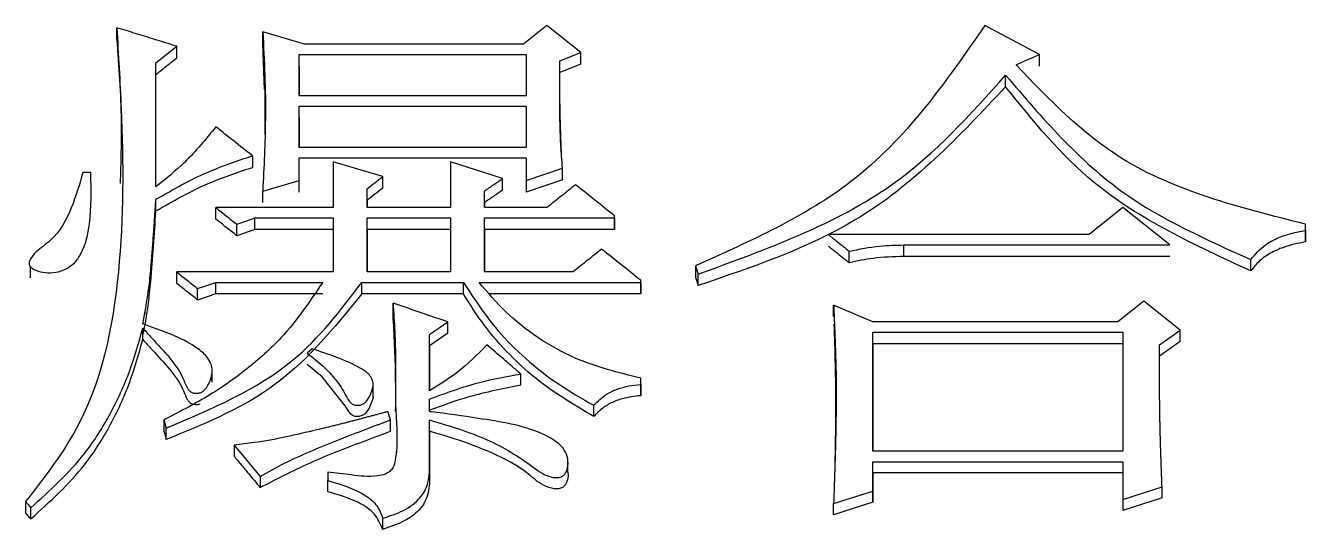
# Model space of a CAD drawing. Header units: millimetres. Extents: x 2136 to 4572, y 748 to 2471.
# Drawn here: x 2811.85 to 2817.16, y 2249.73 to 2251.82 of the extents above; entities that cross this region are included whole.
import ezdxf

# ---------------------------------------------------------------- set-up
doc = ezdxf.new("R2010")
doc.units = ezdxf.units.MM

msp = doc.modelspace()

# ---------------------------------------------------------------- linework, layer by layer
at = {"color": 7, "linetype": 'Continuous', "lineweight": 25}
for p, q in [((2812.224, 2251.7632), (2812.224, 2251.812)), ((2813.003, 2251.7435), (2812.8299, 2251.7948)), ((2812.8299, 2251.7461), (2812.8299, 2251.7948)), ((2814.009, 2251.8205), (2813.9116, 2251.7435)), ((2814.1496, 2251.7093), (2814.009, 2251.8205)), ((2816.0534, 2251.7008), (2815.8263, 2251.8205)), ((2812.8369, 2251.555), (2812.8299, 2251.7461)), ((2812.3864, 2251.6665), (2812.4729, 2251.735)), ((2812.4729, 2251.6863), (2812.4729, 2251.735)), ((2812.9813, 2251.7008), (2813.9224, 2251.7008)), ((2812.9813, 2251.5295), (2812.9813, 2251.7008)), ((2812.9813, 2251.6521), (2812.9813, 2251.7008)), ((2813.9224, 2251.7008), (2813.9224, 2251.5295)), ((2814.0631, 2251.6751), (2814.1496, 2251.7093)), ((2814.1496, 2251.6607), (2814.1496, 2251.7093)), ((2816.0534, 2251.6521), (2816.0534, 2251.7008)), ((2812.3864, 2251.152), (2812.3864, 2251.6665)), ((2812.3864, 2251.618), (2812.3864, 2251.6665)), ((2812.9813, 2251.6521), (2812.9813, 2251.5295)), ((2814.0631, 2251.6265), (2814.0631, 2251.6751)), ((2814.1496, 2251.6607), (2814.0631, 2251.6265)), ((2812.3864, 2251.1567), (2812.3864, 2251.618)), ((2815.9128, 2251.5667), (2815.9128, 2251.6152)), ((2812.8388, 2251.5567), (2812.8384, 2251.3706)), ((2813.9224, 2251.5295), (2812.9813, 2251.5295)), ((2812.9813, 2251.4867), (2813.9224, 2251.4867)), ((2812.9813, 2251.3152), (2812.9813, 2251.4867)), ((2812.9813, 2251.4383), (2812.9813, 2251.4867)), ((2813.9224, 2251.4867), (2813.9224, 2251.3152)), ((2812.9813, 2251.4383), (2812.9813, 2251.3152)), ((2813.9224, 2251.3152), (2812.9813, 2251.3152)), ((2812.7866, 2251.2808), (2812.7866, 2251.2327)), ((2812.9813, 2251.1778), (2812.9813, 2251.2723)), ((2812.9813, 2251.2723), (2813.9224, 2251.2723)), ((2812.9813, 2251.2242), (2812.9813, 2251.2723)), ((2813.9224, 2251.2723), (2813.9224, 2251.1778)), ((2812.1159, 2251.2121), (2812.0835, 2251.2121)), ((2813.122, 2251.2551), (2813.122, 2251.066)), ((2813.6087, 2251.2551), (2813.6087, 2251.066)), ((2813.9224, 2251.1778), (2814.0739, 2251.2293)), ((2814.0739, 2251.1813), (2814.0739, 2251.2293)), ((2812.8299, 2251.1348), (2812.9813, 2251.1778)), ((2812.9813, 2251.1298), (2812.9813, 2251.1778)), ((2813.3275, 2251.147), (2813.3275, 2251.195)), ((2813.8251, 2251.1384), (2813.8251, 2251.1864)), ((2814.0739, 2251.1813), (2813.9224, 2251.1298)), ((2813.9224, 2251.1778), (2813.9224, 2251.1298)), ((2812.1178, 2251.1318), (2812.1178, 2251.1321)), ((2812.8299, 2251.0869), (2812.8299, 2251.1348)), ((2813.2626, 2251.066), (2813.2626, 2251.1434)), ((2813.2626, 2251.0955), (2813.2626, 2251.1434)), ((2813.7494, 2251.066), (2813.7494, 2251.1348)), ((2813.7494, 2251.0869), (2813.7494, 2251.1348)), ((2812.3864, 2251.0526), (2812.3864, 2251.1004)), ((2813.122, 2251.066), (2812.6352, 2251.066)), ((2813.2626, 2251.0955), (2813.2626, 2251.066)), ((2813.6087, 2251.066), (2813.2626, 2251.066)), ((2813.7494, 2251.0869), (2813.7494, 2251.066)), ((2814.009, 2251.066), (2813.7494, 2251.066)), ((2816.3996, 2251.066), (2816.259, 2250.9542)), ((2816.5943, 2250.9111), (2816.3996, 2251.066)), ((2812.7217, 2250.9495), (2812.7217, 2250.9972)), ((2812.7974, 2251.023), (2813.122, 2251.023)), ((2812.7974, 2250.9753), (2812.7974, 2251.023)), ((2813.122, 2251.023), (2813.122, 2250.7991)), ((2813.2626, 2251.023), (2813.6087, 2251.023)), ((2813.2626, 2250.7991), (2813.2626, 2251.023)), ((2813.2626, 2250.9753), (2813.2626, 2251.023)), ((2813.6087, 2251.023), (2813.6087, 2250.7991)), ((2813.7494, 2251.023), (2814.2902, 2251.023)), ((2813.7494, 2250.7991), (2813.7494, 2251.023)), ((2813.7494, 2250.9753), (2813.7494, 2251.023)), ((2814.2902, 2251.023), (2814.2902, 2251.0316)), ((2814.2902, 2250.9839), (2814.2902, 2251.0316)), ((2814.2902, 2251.023), (2814.2902, 2250.9753)), ((2817.1568, 2250.9714), (2817.1568, 2250.9972)), ((2817.1568, 2250.9495), (2817.1568, 2250.9972)), ((2812.7974, 2250.9753), (2812.7217, 2250.9495)), ((2813.122, 2250.9753), (2812.7974, 2250.9753)), ((2813.2626, 2250.9753), (2813.2626, 2250.7991)), ((2813.6087, 2250.9753), (2813.2626, 2250.9753)), ((2813.7494, 2250.9753), (2813.7494, 2250.7991)), ((2814.2902, 2250.9753), (2813.7494, 2250.9753)), ((2814.2902, 2250.9753), (2814.2902, 2250.9839)), ((2816.259, 2250.9542), (2815.1772, 2250.9542)), ((2817.1568, 2250.9714), (2817.1568, 2250.9237)), ((2815.4909, 2250.9111), (2816.5943, 2250.9111)), ((2815.4909, 2250.8635), (2815.4909, 2250.9111)), ((2815.2638, 2250.8377), (2815.2638, 2250.8853)), ((2816.5943, 2250.8635), (2815.4909, 2250.8635)), ((2816.9297, 2250.8033), (2816.9297, 2250.8509)), ((2811.8642, 2250.8231), (2811.8642, 2250.7753)), ((2813.122, 2250.7991), (2812.4729, 2250.7991)), ((2813.6087, 2250.7991), (2813.2626, 2250.7991)), ((2814.1171, 2250.7992), (2813.7494, 2250.7991)), ((2814.6256, 2250.825), (2814.6364, 2250.7905)), ((2814.6256, 2250.825), (2814.6256, 2250.7775)), ((2814.6364, 2250.7431), (2814.6364, 2250.7905)), ((2812.5595, 2250.6828), (2812.5595, 2250.7302)), ((2812.6352, 2250.756), (2813.0787, 2250.756)), ((2813.241, 2250.7561), (2813.6628, 2250.7561)), ((2813.241, 2250.7086), (2813.241, 2250.7561)), ((2813.6628, 2250.7086), (2813.6628, 2250.7561)), ((2813.7277, 2250.7561), (2814.3984, 2250.7561)), ((2814.3984, 2250.7561), (2814.3984, 2250.7647)), ((2814.3984, 2250.7173), (2814.3984, 2250.7647)), ((2814.3984, 2250.7561), (2814.3984, 2250.7086)), ((2814.6256, 2250.7775), (2814.6364, 2250.7431)), ((2812.6352, 2250.7086), (2812.5595, 2250.6828)), ((2813.0787, 2250.7086), (2812.6352, 2250.7086)), ((2813.6628, 2250.7086), (2813.241, 2250.7086)), ((2814.3984, 2250.7086), (2813.7707, 2250.7086)), ((2814.3984, 2250.7086), (2814.3984, 2250.7173)), ((2816.4861, 2250.6784), (2816.378, 2250.5922)), ((2816.6376, 2250.5576), (2816.4861, 2250.6784)), ((2813.3708, 2250.6225), (2813.3708, 2250.6698)), ((2815.3611, 2250.5921), (2815.1989, 2250.6612)), ((2815.1989, 2250.6139), (2815.1989, 2250.6612)), ((2813.5222, 2250.5403), (2813.5979, 2250.5921)), ((2813.5979, 2250.545), (2813.5979, 2250.5921)), ((2816.378, 2250.5922), (2815.3611, 2250.5921)), ((2812.3323, 2250.5191), (2812.3323, 2250.5663)), ((2813.5979, 2250.545), (2813.5222, 2250.4932)), ((2813.5222, 2250.307), (2813.5222, 2250.5403)), ((2813.5222, 2250.4932), (2813.5222, 2250.5403)), ((2815.3611, 2250.549), (2816.3996, 2250.549)), ((2815.3611, 2250.0558), (2815.3611, 2250.549)), ((2815.3611, 2250.5018), (2815.3611, 2250.549)), ((2816.3996, 2250.549), (2816.3996, 2250.0558)), ((2816.551, 2250.4972), (2816.6376, 2250.5576)), ((2816.6376, 2250.5105), (2816.6376, 2250.5576)), ((2813.0355, 2250.4799), (2813.0138, 2250.4626)), ((2813.5222, 2250.4932), (2813.5222, 2250.307)), ((2815.3611, 2250.5018), (2815.3611, 2250.0558)), ((2816.3996, 2250.5018), (2815.3611, 2250.5018)), ((2816.6376, 2250.5105), (2816.5511, 2250.4501)), ((2812.6202, 2250.3429), (2812.6202, 2250.3901)), ((2813.9008, 2250.3292), (2813.9008, 2250.3761)), ((2814.3984, 2250.3329), (2814.3984, 2250.3589)), ((2813.2877, 2250.2784), (2813.2877, 2250.3256)), ((2814.3984, 2250.3329), (2814.3984, 2250.2861)), ((2813.5222, 2250.2203), (2813.5222, 2250.2724)), ((2813.5222, 2250.2256), (2813.5222, 2250.2724)), ((2813.3599, 2250.1858), (2813.3491, 2250.2204)), ((2814.2037, 2250.1997), (2814.2037, 2250.2464)), ((2812.4188, 2250.1858), (2812.4296, 2250.1512)), ((2812.4296, 2250.1046), (2812.4296, 2250.1512)), ((2813.3599, 2250.1391), (2813.3599, 2250.1858)), ((2813.5222, 2249.9778), (2813.5222, 2250.1855)), ((2813.5222, 2250.1388), (2813.5222, 2250.1855)), ((2813.5222, 2250.1388), (2813.5222, 2249.9314)), ((2812.7109, 2250.0818), (2812.8191, 2249.9517)), ((2812.7109, 2250.0818), (2812.7109, 2250.0353)), ((2816.3996, 2250.0558), (2815.3611, 2250.0558)), ((2814.0956, 2249.9755), (2814.0956, 2250.0222)), ((2815.3611, 2249.891), (2815.3611, 2250.0125)), ((2815.3611, 2250.0125), (2816.3996, 2250.0125)), ((2815.3611, 2249.966), (2815.3611, 2250.0125)), ((2816.3996, 2250.0125), (2816.3996, 2249.8563)), ((2812.8191, 2249.9517), (2812.8191, 2249.9054)), ((2813.1003, 2249.969), (2813.1003, 2249.9344)), ((2813.1003, 2249.8881), (2813.1003, 2249.9344)), ((2813.5222, 2249.9778), (2813.5222, 2249.9314)), ((2815.3611, 2249.966), (2815.3611, 2249.8447)), ((2816.3996, 2249.966), (2815.3611, 2249.966)), ((2815.1989, 2249.8389), (2815.3611, 2249.891)), ((2815.3611, 2249.8447), (2815.3611, 2249.891)), ((2816.3996, 2249.8563), (2816.5619, 2249.9084)), ((2816.5619, 2249.8621), (2816.5619, 2249.9084)), ((2811.8456, 2249.8474), (2811.8456, 2249.8012)), ((2815.3611, 2249.8447), (2815.1989, 2249.7927)), ((2815.1989, 2249.7927), (2815.1989, 2249.8389)), ((2816.5619, 2249.8621), (2816.3996, 2249.8101)), ((2816.3996, 2249.8563), (2816.3996, 2249.8101)), ((2811.8672, 2249.7754), (2811.8671, 2249.8216)), ((2813.3275, 2249.732), (2813.3275, 2249.7781))]:
    msp.add_line(p, q, dxfattribs=at)
at = {"color": 7, "linetype": 'Continuous', "lineweight": 25, "flags": 128}
for points in [[(2813.9116, 2251.7435), (2813.4573, 2251.7435), (2813.003, 2251.7435)], [(2815.9561, 2251.658), (2815.9804, 2251.6687), (2816.0048, 2251.6794), (2816.0291, 2251.6901), (2816.0534, 2251.7008)], [(2813.3275, 2251.195), (2813.2247, 2251.225), (2813.122, 2251.2551)], [(2813.8251, 2251.1864), (2813.7169, 2251.2207), (2813.6087, 2251.2551)], [(2812.6352, 2251.0182), (2812.6352, 2251.0303), (2812.6352, 2251.0424), (2812.6352, 2251.066)], [(2812.7217, 2250.9972), (2812.7596, 2251.0101), (2812.7974, 2251.023)], [(2817.1568, 2250.9237), (2817.1568, 2250.9382), (2817.1568, 2250.9495)], [(2812.4729, 2250.7517), (2812.4729, 2250.7637), (2812.4729, 2250.7757), (2812.4729, 2250.7991)], [(2812.5595, 2250.7302), (2812.5973, 2250.7431), (2812.6352, 2250.756)], [(2812.6352, 2250.7086), (2812.6352, 2250.7279), (2812.6352, 2250.742), (2812.6352, 2250.756)], [(2813.2874, 2250.2784), (2813.2875, 2250.2768), (2813.271, 2250.234), (2813.2548, 2250.2112), (2813.2428, 2250.2036), (2813.2286, 2250.1999), (2813.2135, 2250.2006), (2813.2022, 2250.2047), (2813.1931, 2250.2118), (2813.1725, 2250.2442), (2813.0766, 2250.3649), (2813.0145, 2250.4151), (2813.0138, 2250.4156), (2813.0138, 2250.4156)], [(2814.3984, 2250.312), (2814.3984, 2250.3276), (2814.3984, 2250.3589)], [(2814.3984, 2250.2861), (2814.3984, 2250.2949), (2814.3984, 2250.3006), (2814.3984, 2250.3063), (2814.3984, 2250.312)], [(2812.4188, 2250.1858), (2812.4188, 2250.1665), (2812.4188, 2250.1528), (2812.4188, 2250.1391)], [(2811.8456, 2249.8475), (2811.8564, 2249.8345), (2811.8671, 2249.8216)], [(2811.8672, 2249.7754), (2811.8617, 2249.7819), (2811.8563, 2249.7884), (2811.8456, 2249.8013)]]:
    msp.add_lwpolyline(points, dxfattribs=at)
at = {"color": 7, "linetype": 'Continuous', "lineweight": 25}
for points, knots in [([(2812.224, 2251.8119), (2812.2308, 2251.6998), (2812.2511, 2251.3637), (2812.2538, 2250.8002), (2812.1391, 2250.2226), (2811.9179, 2249.9398), (2811.8457, 2249.8475)], [0, 0, 0, 0, 0.166548, 0.499383, 0.836688, 1, 1, 1, 1]), ([(2812.4729, 2251.735), (2812.4412, 2251.7448), (2812.3838, 2251.7625), (2812.3009, 2251.7882), (2812.2497, 2251.804), (2812.2241, 2251.812)], [0, 0, 0, 0, 0.382595, 0.691297, 1, 1, 1, 1]), ([(2812.8299, 2251.7948), (2812.8331, 2251.7348), (2812.8396, 2251.6147), (2812.8427, 2251.3947), (2812.8348, 2251.2346), (2812.8299, 2251.1348)], [0, 0, 0, 0, 0.273667, 0.547376, 1, 1, 1, 1]), ([(2815.8263, 2251.8205), (2815.6624, 2251.5847), (2815.3642, 2251.1557), (2814.855, 2250.9277), (2814.6256, 2250.825)], [0, 0, 0, 0, 0.549466, 1, 1, 1, 1]), ([(2812.224, 2251.7632), (2812.2324, 2251.6512), (2812.2472, 2251.4529), (2812.2406, 2251.2531), (2812.2377, 2251.1661)], [0, 0, 0, 0, 0.564585, 1, 1, 1, 1]), ([(2812.3864, 2251.618), (2812.3989, 2251.6278), (2812.4195, 2251.6442), (2812.4484, 2251.6669), (2812.4647, 2251.6799), (2812.4729, 2251.6863)], [0, 0, 0, 0, 0.432906, 0.716452, 1, 1, 1, 1]), ([(2814.0739, 2251.2293), (2814.0725, 2251.2461), (2814.0705, 2251.2713), (2814.0665, 2251.3302), (2814.0645, 2251.3764), (2814.0634, 2251.4185), (2814.0631, 2251.4311), (2814.0628, 2251.4437), (2814.0626, 2251.4563), (2814.0624, 2251.4732), (2814.0622, 2251.49), (2814.0621, 2251.5068), (2814.0621, 2251.5194), (2814.0621, 2251.532), (2814.0621, 2251.5446), (2814.0621, 2251.5572), (2814.0621, 2251.5677), (2814.0622, 2251.5761), (2814.0622, 2251.5824), (2814.0623, 2251.5887), (2814.0623, 2251.595), (2814.0624, 2251.6013), (2814.0624, 2251.6076), (2814.0625, 2251.6139), (2814.0625, 2251.6223), (2814.0626, 2251.6307), (2814.0627, 2251.6391), (2814.0627, 2251.6454), (2814.0628, 2251.6517), (2814.0629, 2251.658), (2814.063, 2251.6658), (2814.063, 2251.6715), (2814.0631, 2251.6751)], [0, 0, 0, 0, 0.113118, 0.169677, 0.395941, 0.424221, 0.4525, 0.480779, 0.509059, 0.537338, 0.593897, 0.622177, 0.650456, 0.678735, 0.707015, 0.735294, 0.763573, 0.777713, 0.791853, 0.805993, 0.820132, 0.834272, 0.848412, 0.862551, 0.876691, 0.90497, 0.91911, 0.93325, 0.947389, 0.961529, 0.975669, 1, 1, 1, 1]), ([(2817.1568, 2250.9972), (2816.8858, 2251.0655), (2816.409, 2251.1857), (2816.0926, 2251.5156), (2815.9561, 2251.658)], [0, 0, 0, 0, 0.568428, 1, 1, 1, 1]), ([(2814.0695, 2251.2928), (2814.0695, 2251.2928), (2814.0696, 2251.2928), (2814.0695, 2251.2949), (2814.0677, 2251.3376), (2814.0637, 2251.4379), (2814.0631, 2251.5301), (2814.063, 2251.5797), (2814.063, 2251.5974), (2814.063, 2251.6036), (2814.0629, 2251.6033), (2814.0629, 2251.6032)], [0, 0, 0, 0, 0.006691, 0.017606, 0.043784, 0.513826, 0.728841, 0.873761, 0.909014, 0.944697, 1, 1, 1, 1]), ([(2814.6364, 2250.7905), (2814.924, 2250.8944), (2815.431, 2251.0775), (2815.7673, 2251.4528), (2815.9128, 2251.6152)], [0, 0, 0, 0, 0.567325, 1, 1, 1, 1]), ([(2815.9128, 2251.6152), (2816.0642, 2251.4376), (2816.3389, 2251.1154), (2816.7467, 2250.9328), (2816.9297, 2250.8509)], [0, 0, 0, 0, 0.551247, 1, 1, 1, 1]), ([(2815.9128, 2251.5667), (2815.721, 2251.3627), (2815.3732, 2250.9925), (2814.8646, 2250.8203), (2814.6364, 2250.7431)], [0, 0, 0, 0, 0.5512685, 1, 1, 1, 1]), ([(2816.9297, 2250.8033), (2816.6983, 2250.9101), (2816.291, 2251.0981), (2816.0269, 2251.4253), (2815.9128, 2251.5667)], [0, 0, 0, 0, 0.5679506, 1, 1, 1, 1]), ([(2812.6352, 2251.401), (2812.5942, 2251.3508), (2812.5205, 2251.2606), (2812.4276, 2251.1854), (2812.3864, 2251.152)], [0, 0, 0, 0, 0.556387, 1, 1, 1, 1]), ([(2812.7866, 2251.2808), (2812.7614, 2251.3009), (2812.7109, 2251.3409), (2812.6604, 2251.381), (2812.6352, 2251.401)], [0, 0, 0, 0, 0.4999967, 1, 1, 1, 1]), ([(2812.3864, 2251.1004), (2812.457, 2251.1407), (2812.5835, 2251.2128), (2812.7244, 2251.26), (2812.7866, 2251.2808)], [0, 0, 0, 0, 0.5578888, 1, 1, 1, 1]), ([(2812.0835, 2251.2121), (2812.0693, 2251.163), (2812.0409, 2251.0642), (2811.977, 2250.9454), (2811.8977, 2250.892), (2811.8686, 2250.8601), (2811.8605, 2250.8417), (2811.86, 2250.8312), (2811.8635, 2250.8227), (2811.8727, 2250.8136), (2811.8937, 2250.8027), (2811.9281, 2250.7949), (2811.9725, 2250.7955), (2812.0152, 2250.8105), (2812.0517, 2250.8373), (2812.093, 2250.8986), (2812.1194, 2251.0264), (2812.1184, 2251.14), (2812.116, 2251.2111), (2812.1159, 2251.2121)], [0, 0, 0, 0, 0.151237, 0.303887, 0.374012, 0.409203, 0.423454, 0.431523, 0.439658, 0.449578, 0.466985, 0.502292, 0.540771, 0.580872, 0.619436, 0.662511, 0.788748, 0.996835, 1, 1, 1, 1]), ([(2812.3864, 2251.0526), (2812.457, 2251.0928), (2812.5836, 2251.1648), (2812.7244, 2251.2119), (2812.7866, 2251.2327)], [0, 0, 0, 0, 0.557853, 1, 1, 1, 1]), ([(2813.2626, 2251.1434), (2813.2734, 2251.152), (2813.295, 2251.1692), (2813.3167, 2251.1864), (2813.3275, 2251.195)], [0, 0, 0, 0, 0.500001, 1, 1, 1, 1]), ([(2813.7494, 2251.1348), (2813.762, 2251.1434), (2813.7872, 2251.1606), (2813.8125, 2251.1778), (2813.8251, 2251.1864)], [0, 0, 0, 0, 0.500001, 1, 1, 1, 1]), ([(2814.128, 2251.1606), (2814.1081, 2251.1448), (2814.0685, 2251.1133), (2814.0288, 2251.0818), (2814.009, 2251.066)], [0, 0, 0, 0, 0.500001, 1, 1, 1, 1]), ([(2814.2902, 2251.0316), (2814.2632, 2251.0531), (2814.2091, 2251.0961), (2814.155, 2251.1391), (2814.128, 2251.1606)], [0, 0, 0, 0, 0.5, 1, 1, 1, 1]), ([(2813.3275, 2251.147), (2813.3167, 2251.1384), (2813.295, 2251.1212), (2813.2734, 2251.1041), (2813.2626, 2251.0955)], [0, 0, 0, 0, 0.499997, 1, 1, 1, 1]), ([(2813.8251, 2251.1384), (2813.8125, 2251.1298), (2813.7872, 2251.1127), (2813.762, 2251.0955), (2813.7494, 2251.0869)], [0, 0, 0, 0, 0.499997, 1, 1, 1, 1]), ([(2812.3323, 2250.5835), (2812.3431, 2250.6429), (2812.3592, 2250.732), (2812.3668, 2250.8293), (2812.3702, 2250.8704), (2812.3714, 2250.8854), (2812.3723, 2250.8966), (2812.3731, 2250.9078), (2812.374, 2250.919), (2812.3747, 2250.9283), (2812.3753, 2250.9377), (2812.3759, 2250.9452), (2812.3764, 2250.9526), (2812.3769, 2250.9601), (2812.3775, 2250.9676), (2812.3781, 2250.9769), (2812.3786, 2250.9844), (2812.3793, 2250.9937), (2812.3798, 2251.0012), (2812.3803, 2251.0087), (2812.3808, 2251.0161), (2812.3813, 2251.0236), (2812.3819, 2251.0329), (2812.3824, 2251.0404), (2812.3831, 2251.0498), (2812.3835, 2251.0572), (2812.3842, 2251.0666), (2812.3847, 2251.074), (2812.3851, 2251.0815), (2812.3857, 2251.0897), (2812.3861, 2251.096), (2812.3864, 2251.1004)], [0, 0, 0, 0, 0.346641, 0.519778, 0.563061, 0.584702, 0.606343, 0.627984, 0.649626, 0.671267, 0.682088, 0.703729, 0.714549, 0.72537, 0.747011, 0.757832, 0.779473, 0.790294, 0.811935, 0.822756, 0.833576, 0.855218, 0.866038, 0.88768, 0.8985, 0.920141, 0.930962, 0.952603, 0.963424, 0.974245, 1, 1, 1, 1]), ([(2812.3323, 2250.5363), (2812.3355, 2250.5511), (2812.3513, 2250.625), (2812.3646, 2250.7487), (2812.3768, 2250.9062), (2812.3832, 2251.0038), (2812.3864, 2251.0526)], [0, 0, 0, 0, 0.086672, 0.433942, 0.716948, 1, 1, 1, 1]), ([(2812.6352, 2251.066), (2812.6496, 2251.0546), (2812.6784, 2251.0316), (2812.7073, 2251.0087), (2812.7217, 2250.9972)], [0, 0, 0, 0, 0.499999, 1, 1, 1, 1]), ([(2812.7217, 2250.9495), (2812.7073, 2250.9609), (2812.6784, 2250.9839), (2812.6496, 2251.0068), (2812.6352, 2251.0182)], [0, 0, 0, 0, 0.5, 1, 1, 1, 1]), ([(2815.1772, 2250.9542), (2815.1896, 2250.9444), (2815.2102, 2250.928), (2815.2391, 2250.905), (2815.2555, 2250.8919), (2815.2638, 2250.8853)], [0, 0, 0, 0, 0.428307, 0.714154, 1, 1, 1, 1]), ([(2816.9297, 2250.8509), (2816.948, 2250.8721), (2816.9787, 2250.9075), (2817.0396, 2250.9403), (2817.0966, 2250.96), (2817.1367, 2250.9676), (2817.1568, 2250.9714)], [0, 0, 0, 0, 0.329917, 0.550134, 0.774051, 1, 1, 1, 1]), ([(2814.2361, 2250.8939), (2814.2163, 2250.8781), (2814.1766, 2250.8465), (2814.137, 2250.815), (2814.1171, 2250.7992)], [0, 0, 0, 0, 0.500001, 1, 1, 1, 1]), ([(2814.3984, 2250.7647), (2814.3714, 2250.7862), (2814.3173, 2250.8293), (2814.2632, 2250.8724), (2814.2361, 2250.8939)], [0, 0, 0, 0, 0.4999997, 1, 1, 1, 1]), ([(2815.1772, 2250.9065), (2815.1896, 2250.8967), (2815.2102, 2250.8803), (2815.2391, 2250.8574), (2815.2556, 2250.8443), (2815.2638, 2250.8377)], [0, 0, 0, 0, 0.4285576, 0.7142788, 1, 1, 1, 1]), ([(2815.2638, 2250.8853), (2815.3056, 2250.8937), (2815.3804, 2250.9088), (2815.4571, 2250.9104), (2815.4909, 2250.9111)], [0, 0, 0, 0, 0.5590432, 1, 1, 1, 1]), ([(2817.1568, 2250.9237), (2817.1257, 2250.9176), (2817.0748, 2250.9075), (2817.0109, 2250.878), (2816.9632, 2250.8459), (2816.9407, 2250.8174), (2816.9297, 2250.8033)], [0, 0, 0, 0, 0.34797, 0.569793, 0.78749, 1, 1, 1, 1]), ([(2815.4909, 2250.8635), (2815.4479, 2250.8623), (2815.3712, 2250.8602), (2815.2966, 2250.8446), (2815.2638, 2250.8377)], [0, 0, 0, 0, 0.560892, 1, 1, 1, 1]), ([(2812.4729, 2250.7991), (2812.4873, 2250.7877), (2812.5162, 2250.7647), (2812.545, 2250.7417), (2812.5595, 2250.7302)], [0, 0, 0, 0, 0.499999, 1, 1, 1, 1]), ([(2813.0787, 2250.756), (2813.0251, 2250.677), (2812.9363, 2250.5459), (2812.7647, 2250.3934), (2812.601, 2250.2788), (2812.4798, 2250.2169), (2812.4188, 2250.1858)], [0, 0, 0, 0, 0.333002, 0.552476, 0.774971, 1, 1, 1, 1]), ([(2812.4296, 2250.1512), (2812.6181, 2250.2315), (2812.9496, 2250.3728), (2813.1531, 2250.6405), (2813.241, 2250.7561)], [0, 0, 0, 0, 0.568507, 1, 1, 1, 1]), ([(2812.5595, 2250.6828), (2812.545, 2250.6943), (2812.5162, 2250.7173), (2812.4873, 2250.7402), (2812.4729, 2250.7517)], [0, 0, 0, 0, 0.5, 1, 1, 1, 1]), ([(2813.6628, 2250.7561), (2813.7074, 2250.6877), (2813.7812, 2250.5745), (2813.9198, 2250.4377), (2814.0529, 2250.3327), (2814.1532, 2250.2753), (2814.2037, 2250.2464)], [0, 0, 0, 0, 0.333809, 0.553089, 0.775219, 1, 1, 1, 1]), ([(2814.3984, 2250.3589), (2814.3055, 2250.3819), (2814.1535, 2250.4197), (2813.9693, 2250.5237), (2813.8345, 2250.6301), (2813.7631, 2250.7143), (2813.7277, 2250.7561)], [0, 0, 0, 0, 0.347456, 0.568585, 0.785979, 1, 1, 1, 1]), ([(2813.241, 2250.7086), (2813.1236, 2250.5639), (2812.9103, 2250.3008), (2812.5787, 2250.1654), (2812.4296, 2250.1046)], [0, 0, 0, 0, 0.550322, 1, 1, 1, 1]), ([(2814.2037, 2250.1997), (2814.1268, 2250.2453), (2814.0008, 2250.32), (2813.8539, 2250.4528), (2813.7467, 2250.575), (2813.6907, 2250.6643), (2813.6628, 2250.7086)], [0, 0, 0, 0, 0.346062, 0.56664, 0.784508, 1, 1, 1, 1]), ([(2812.341, 2250.6255), (2812.341, 2250.6255), (2812.341, 2250.6254), (2812.3411, 2250.6258), (2812.3413, 2250.627), (2812.3419, 2250.6301), (2812.3426, 2250.6336), (2812.3429, 2250.6355)], [0, 0, 0, 0, 0.025297, 0.141451, 0.270493, 0.58461, 1, 1, 1, 1]), ([(2813.3708, 2250.6698), (2813.3756, 2250.5898), (2813.3845, 2250.4419), (2813.3761, 2250.2255), (2813.3942, 2250.077), (2813.3736, 2249.9915), (2813.3576, 2249.9712), (2813.3353, 2249.9586), (2813.281, 2249.9477), (2813.2003, 2249.9571), (2813.1325, 2249.9652), (2813.1003, 2249.969)], [0, 0, 0, 0, 0.257644, 0.476383, 0.695117, 0.731864, 0.752184, 0.772582, 0.805413, 0.907666, 1, 1, 1, 1]), ([(2813.5979, 2250.5921), (2813.5665, 2250.6029), (2813.513, 2250.6212), (2813.4373, 2250.6471), (2813.3929, 2250.6622), (2813.3708, 2250.6698)], [0, 0, 0, 0, 0.414509, 0.7072526, 1, 1, 1, 1]), ([(2815.1989, 2250.6612), (2815.1993, 2250.653), (2815.1999, 2250.6408), (2815.2008, 2250.6204), (2815.2016, 2250.5999), (2815.2024, 2250.5795), (2815.2032, 2250.5591), (2815.2038, 2250.5427), (2815.2044, 2250.5264), (2815.2049, 2250.5141), (2815.2059, 2250.4896), (2815.2091, 2250.4037), (2815.2096, 2250.3176), (2815.2092, 2250.2397), (2815.2091, 2250.2233), (2815.2089, 2250.2069), (2815.2087, 2250.1905), (2815.2085, 2250.1741), (2815.2082, 2250.1577), (2815.208, 2250.1454), (2815.2077, 2250.1351), (2815.2075, 2250.1249), (2815.2074, 2250.1167), (2815.2072, 2250.1085), (2815.207, 2250.1003), (2815.2068, 2250.0921), (2815.2065, 2250.0818), (2815.2063, 2250.0736), (2815.2061, 2250.0654), (2815.2059, 2250.0572), (2815.2057, 2250.049), (2815.2054, 2250.0387), (2815.2052, 2250.0305), (2815.2049, 2250.0223), (2815.2047, 2250.0141), (2815.2045, 2250.0059), (2815.2042, 2249.9976), (2815.204, 2249.9894), (2815.2037, 2249.9812), (2815.2034, 2249.971), (2815.2031, 2249.9627), (2815.2028, 2249.9525), (2815.2025, 2249.9443), (2815.2022, 2249.936), (2815.202, 2249.9278), (2815.2017, 2249.9196), (2815.2013, 2249.9093), (2815.201, 2249.9011), (2815.2008, 2249.8929), (2815.2005, 2249.8847), (2815.2002, 2249.8765), (2815.1999, 2249.8683), (2815.1996, 2249.8603), (2815.1993, 2249.8505), (2815.199, 2249.8428), (2815.1989, 2249.8389)], [0, 0, 0, 0, 0.029904, 0.044856, 0.07476, 0.104664, 0.119616, 0.14952, 0.164472, 0.179424, 0.194376, 0.254184, 0.493446, 0.508398, 0.538302, 0.553254, 0.568206, 0.59811, 0.613062, 0.628014, 0.642966, 0.650442, 0.665394, 0.67287, 0.680346, 0.695298, 0.702774, 0.717726, 0.725202, 0.732678, 0.74763, 0.755106, 0.770057, 0.777533, 0.785009, 0.799961, 0.807437, 0.814913, 0.829865, 0.837341, 0.852293, 0.859769, 0.874721, 0.882197, 0.889673, 0.904625, 0.912101, 0.927053, 0.934529, 0.942005, 0.956957, 0.964433, 0.971909, 0.985954, 1, 1, 1, 1]), ([(2812.3323, 2250.5663), (2812.3445, 2250.5525), (2812.4054, 2250.4835), (2812.4841, 2250.4068), (2812.5121, 2250.3235), (2812.5245, 2250.306), (2812.5361, 2250.2988), (2812.5495, 2250.2956), (2812.5634, 2250.2962), (2812.5773, 2250.3008), (2812.5916, 2250.3118), (2812.6083, 2250.3383), (2812.622, 2250.3733), (2812.6185, 2250.4153), (2812.5972, 2250.4526), (2812.5232, 2250.5127), (2812.4297, 2250.5497), (2812.3518, 2250.5765), (2812.3346, 2250.5827), (2812.3323, 2250.5835)], [0, 0, 0, 0, 0.066203, 0.331418, 0.376174, 0.392134, 0.408285, 0.422252, 0.437571, 0.454108, 0.470588, 0.499884, 0.567199, 0.607022, 0.655995, 0.720748, 0.938177, 0.991744, 1, 1, 1, 1]), ([(2813.3813, 2250.2227), (2813.3816, 2250.2714), (2813.3824, 2250.4049), (2813.3753, 2250.5379), (2813.3708, 2250.6225)], [0, 0, 0, 0, 0.364106, 1, 1, 1, 1]), ([(2815.2004, 2250.5829), (2815.2038, 2250.4718), (2815.2088, 2250.3069), (2815.2059, 2250.0939), (2815.2037, 2249.9926), (2815.2024, 2249.9451), (2815.2017, 2249.9206), (2815.2015, 2249.9146), (2815.2014, 2249.9106)], [0, 0, 0, 0, 0.503814, 0.747752, 0.874235, 0.934549, 0.957165, 1, 1, 1, 1]), ([(2811.8671, 2249.8216), (2811.9464, 2249.8933), (2812.0761, 2250.0106), (2812.2005, 2250.2096), (2812.281, 2250.3845), (2812.3152, 2250.5058), (2812.3323, 2250.5663)], [0, 0, 0, 0, 0.345608, 0.56562, 0.783503, 1, 1, 1, 1]), ([(2811.8672, 2249.7754), (2811.9464, 2249.847), (2812.0761, 2249.9642), (2812.2005, 2250.1629), (2812.281, 2250.3376), (2812.3152, 2250.4587), (2812.3323, 2250.5191)], [0, 0, 0, 0, 0.345691, 0.565702, 0.783554, 1, 1, 1, 1]), ([(2812.3323, 2250.5191), (2812.3445, 2250.5053), (2812.4055, 2250.4364), (2812.4839, 2250.3599), (2812.5121, 2250.2769), (2812.5241, 2250.2595), (2812.5358, 2250.2521), (2812.5491, 2250.249), (2812.5607, 2250.2489), (2812.5673, 2250.2513), (2812.5696, 2250.2522)], [0, 0, 0, 0, 0.148722, 0.744517, 0.842906, 0.878942, 0.915433, 0.946758, 0.981101, 1, 1, 1, 1]), ([(2813.0138, 2250.4626), (2813.0367, 2250.4451), (2813.0804, 2250.4117), (2813.1341, 2250.3524), (2813.1691, 2250.3004), (2813.1868, 2250.262), (2813.2046, 2250.2494), (2813.2171, 2250.2462), (2813.2307, 2250.2463), (2813.2446, 2250.2502), (2813.2588, 2250.2602), (2813.2729, 2250.2827), (2813.2857, 2250.3088), (2813.2895, 2250.338), (2813.2818, 2250.3597), (2813.2646, 2250.3829), (2813.2153, 2250.4126), (2813.138, 2250.4468), (2813.0698, 2250.4688), (2813.0355, 2250.4799)], [0, 0, 0, 0, 0.117411, 0.224514, 0.331514, 0.385099, 0.401502, 0.417942, 0.434593, 0.453955, 0.473463, 0.503457, 0.565822, 0.597864, 0.6299, 0.663784, 0.718184, 0.85806, 1, 1, 1, 1]), ([(2813.7602, 2250.4972), (2813.721, 2250.4571), (2813.6506, 2250.3849), (2813.5617, 2250.331), (2813.5222, 2250.307)], [0, 0, 0, 0, 0.555111, 1, 1, 1, 1]), ([(2813.9008, 2250.3761), (2813.8888, 2250.3865), (2813.8647, 2250.4073), (2813.8178, 2250.4476), (2813.7829, 2250.4776), (2813.7602, 2250.4972)], [0, 0, 0, 0, 0.25711, 0.51422, 1, 1, 1, 1]), ([(2816.5619, 2249.9084), (2816.5614, 2249.9204), (2816.5607, 2249.9385), (2816.5599, 2249.9626), (2816.5592, 2249.9807), (2816.5586, 2249.9987), (2816.5579, 2250.0168), (2816.5573, 2250.0349), (2816.5568, 2250.0499), (2816.5564, 2250.0619), (2816.5561, 2250.071), (2816.5559, 2250.08), (2816.5556, 2250.089), (2816.5553, 2250.0981), (2816.5551, 2250.1071), (2816.5548, 2250.1161), (2816.5546, 2250.1251), (2816.5544, 2250.1342), (2816.5541, 2250.1432), (2816.5539, 2250.1522), (2816.5537, 2250.1612), (2816.5535, 2250.1703), (2816.5534, 2250.1793), (2816.5532, 2250.1883), (2816.553, 2250.1973), (2816.5529, 2250.2064), (2816.5527, 2250.2154), (2816.5526, 2250.2244), (2816.5525, 2250.2334), (2816.5523, 2250.2424), (2816.5522, 2250.2515), (2816.5521, 2250.2605), (2816.552, 2250.2695), (2816.5519, 2250.2785), (2816.5518, 2250.2875), (2816.5518, 2250.2965), (2816.5517, 2250.3056), (2816.5516, 2250.3146), (2816.5516, 2250.3236), (2816.5515, 2250.3326), (2816.5515, 2250.3416), (2816.5514, 2250.3536), (2816.5513, 2250.3656), (2816.5513, 2250.3777), (2816.5513, 2250.3867), (2816.5512, 2250.3957), (2816.5512, 2250.4047), (2816.5512, 2250.4137), (2816.5512, 2250.4227), (2816.5511, 2250.4317), (2816.5511, 2250.4407), (2816.5511, 2250.4497), (2816.5511, 2250.4572), (2816.5511, 2250.4632), (2816.5511, 2250.4677), (2816.5511, 2250.4722), (2816.5511, 2250.4767), (2816.5511, 2250.4812), (2816.5511, 2250.4857), (2816.5511, 2250.491), (2816.551, 2250.4949), (2816.551, 2250.4972)], [0, 0, 0, 0, 0.061285, 0.091928, 0.12257, 0.153213, 0.183855, 0.214498, 0.24514, 0.260462, 0.275783, 0.291104, 0.306426, 0.321747, 0.337068, 0.352389, 0.367711, 0.383032, 0.398353, 0.413674, 0.428996, 0.444317, 0.459638, 0.47496, 0.490281, 0.505602, 0.520923, 0.536245, 0.551566, 0.566887, 0.582209, 0.59753, 0.612851, 0.628172, 0.643494, 0.658815, 0.674136, 0.689457, 0.704779, 0.7201, 0.735421, 0.750743, 0.781385, 0.796706, 0.812028, 0.827349, 0.84267, 0.857991, 0.873313, 0.888634, 0.903955, 0.919277, 0.934598, 0.942258, 0.949919, 0.95758, 0.96524, 0.972901, 0.980562, 0.988222, 1, 1, 1, 1]), ([(2813.5222, 2250.2724), (2813.5907, 2250.2977), (2813.7132, 2250.343), (2813.8434, 2250.366), (2813.9008, 2250.3761)], [0, 0, 0, 0, 0.55855, 1, 1, 1, 1]), ([(2813.9008, 2250.3292), (2813.828, 2250.3153), (2813.6983, 2250.2904), (2813.5759, 2250.2453), (2813.5222, 2250.2256)], [0, 0, 0, 0, 0.561231, 1, 1, 1, 1]), ([(2814.2037, 2250.2464), (2814.2202, 2250.263), (2814.2478, 2250.2908), (2814.3002, 2250.3143), (2814.348, 2250.3281), (2814.3816, 2250.3313), (2814.3984, 2250.3329)], [0, 0, 0, 0, 0.330678, 0.5509904, 0.7745699, 1, 1, 1, 1]), ([(2814.3984, 2250.2861), (2814.3725, 2250.2831), (2814.33, 2250.2781), (2814.2754, 2250.2574), (2814.2346, 2250.2326), (2814.2139, 2250.2106), (2814.2037, 2250.1997)], [0, 0, 0, 0, 0.3471514, 0.569168, 0.7868569, 1, 1, 1, 1]), ([(2813.3491, 2250.2204), (2813.3465, 2250.2197), (2813.3412, 2250.2183), (2813.3332, 2250.2161), (2813.3253, 2250.214), (2813.3147, 2250.2111), (2813.3041, 2250.2083), (2813.2935, 2250.2054), (2813.2856, 2250.2033), (2813.275, 2250.2005), (2813.2644, 2250.1976), (2813.2538, 2250.1948), (2813.2458, 2250.1927), (2813.2352, 2250.1899), (2813.2246, 2250.1871), (2813.2114, 2250.1836), (2813.1981, 2250.1801), (2813.1822, 2250.176), (2813.1609, 2250.1705), (2813.1396, 2250.1651), (2813.1023, 2250.1559), (2812.9901, 2250.129), (2812.8551, 2250.0975), (2812.739, 2250.0849), (2812.7109, 2250.0818)], [0, 0, 0, 0, 0.012619, 0.025237, 0.037856, 0.050474, 0.075711, 0.08833, 0.100948, 0.113567, 0.138804, 0.151422, 0.164041, 0.176659, 0.201896, 0.214515, 0.239752, 0.264989, 0.290226, 0.3407, 0.365937, 0.466887, 0.870929, 1, 1, 1, 1]), ([(2813.5222, 2250.1855), (2813.6034, 2250.1616), (2813.7579, 2250.1162), (2813.9053, 2250.0265), (2813.9876, 2249.9629), (2814.0231, 2249.9485), (2814.0519, 2249.9457), (2814.0669, 2249.9481), (2814.0792, 2249.9553), (2814.0892, 2249.9681), (2814.0972, 2249.9917), (2814.0976, 2250.0249), (2814.0843, 2250.0608), (2814.0485, 2250.0982), (2813.9348, 2250.1607), (2813.749, 2250.188), (2813.5923, 2250.2126), (2813.5246, 2250.22), (2813.5222, 2250.2203)], [0, 0, 0, 0, 0.188824, 0.359425, 0.391174, 0.431004, 0.443042, 0.4552, 0.463942, 0.475035, 0.493349, 0.52466, 0.556942, 0.585534, 0.64557, 0.848774, 0.994709, 1, 1, 1, 1]), ([(2812.8191, 2249.9517), (2812.8522, 2249.9703), (2812.9537, 2250.0269), (2813.0726, 2250.0745), (2813.16, 2250.1095), (2813.1785, 2250.1168), (2813.197, 2250.124), (2813.2133, 2250.1303), (2813.2272, 2250.1356), (2813.2342, 2250.1383), (2813.2435, 2250.1419), (2813.2528, 2250.1454), (2813.2621, 2250.149), (2813.2691, 2250.1516), (2813.2784, 2250.1551), (2813.2877, 2250.1586), (2813.297, 2250.1622), (2813.304, 2250.1648), (2813.3133, 2250.1683), (2813.3226, 2250.1718), (2813.3319, 2250.1753), (2813.3389, 2250.1779), (2813.3483, 2250.1814), (2813.3553, 2250.184), (2813.3599, 2250.1858)], [0, 0, 0, 0, 0.194919, 0.596792, 0.647185, 0.672381, 0.697577, 0.74797, 0.760568, 0.773166, 0.785764, 0.81096, 0.823558, 0.836156, 0.848754, 0.873951, 0.886549, 0.899147, 0.911745, 0.936941, 0.949539, 0.962137, 0.974736, 1, 1, 1, 1]), ([(2812.8191, 2249.9054), (2812.8868, 2249.9406), (2813.0074, 2250.0031), (2813.191, 2250.0756), (2813.3036, 2250.1179), (2813.3599, 2250.1391)], [0, 0, 0, 0, 0.390671, 0.695193, 1, 1, 1, 1]), ([(2814.0942, 2249.9753), (2814.0952, 2249.9705), (2814.0984, 2249.9556), (2814.0945, 2249.9351), (2814.0862, 2249.9173), (2814.0772, 2249.9074), (2814.0653, 2249.9014), (2814.0484, 2249.899), (2814.0198, 2249.9035), (2813.9737, 2249.9231), (2813.9206, 2249.9752), (2813.8204, 2250.0333), (2813.6845, 2250.0905), (2813.5765, 2250.1227), (2813.5222, 2250.1388)], [0, 0, 0, 0, 0.0232551, 0.0725697, 0.0958641, 0.1153896, 0.1319047, 0.152492, 0.1864557, 0.2535872, 0.3644277, 0.517728, 0.7576573, 1, 1, 1, 1]), ([(2812.7109, 2250.0353), (2812.7209, 2250.0233), (2812.7409, 2249.9993), (2812.7769, 2249.956), (2812.803, 2249.9247), (2812.8191, 2249.9054)], [0, 0, 0, 0, 0.277089, 0.554178, 1, 1, 1, 1]), ([(2813.1003, 2249.9344), (2813.1554, 2249.9181), (2813.2314, 2249.8956), (2813.3072, 2249.8328), (2813.3208, 2249.7962), (2813.3275, 2249.7781)], [0, 0, 0, 0, 0.572071, 0.789697, 1, 1, 1, 1]), ([(2813.3275, 2249.7781), (2813.357, 2249.7875), (2813.4152, 2249.8059), (2813.482, 2249.8553), (2813.5176, 2249.9169), (2813.5207, 2249.9576), (2813.5222, 2249.9778)], [0, 0, 0, 0, 0.291567, 0.574035, 0.788626, 1, 1, 1, 1]), ([(2813.3275, 2249.732), (2813.3178, 2249.7547), (2813.2981, 2249.8012), (2813.2128, 2249.8549), (2813.1433, 2249.8754), (2813.1003, 2249.8881)], [0, 0, 0, 0, 0.267568, 0.547482, 1, 1, 1, 1]), ([(2813.5222, 2249.9314), (2813.5197, 2249.9057), (2813.5145, 2249.8536), (2813.4481, 2249.7727), (2813.3737, 2249.7476), (2813.3275, 2249.732)], [0, 0, 0, 0, 0.2694188, 0.5458195, 1, 1, 1, 1])]:
    msp.add_open_spline(points, degree=3, knots=knots, dxfattribs=at)
msp.add_open_spline([(2812.4188, 2250.1391), (2812.4206, 2250.1334), (2812.4242, 2250.1218), (2812.4278, 2250.1103), (2812.4296, 2250.1046)], degree=3, dxfattribs=at)

doc.saveas('drawing.dxf')
